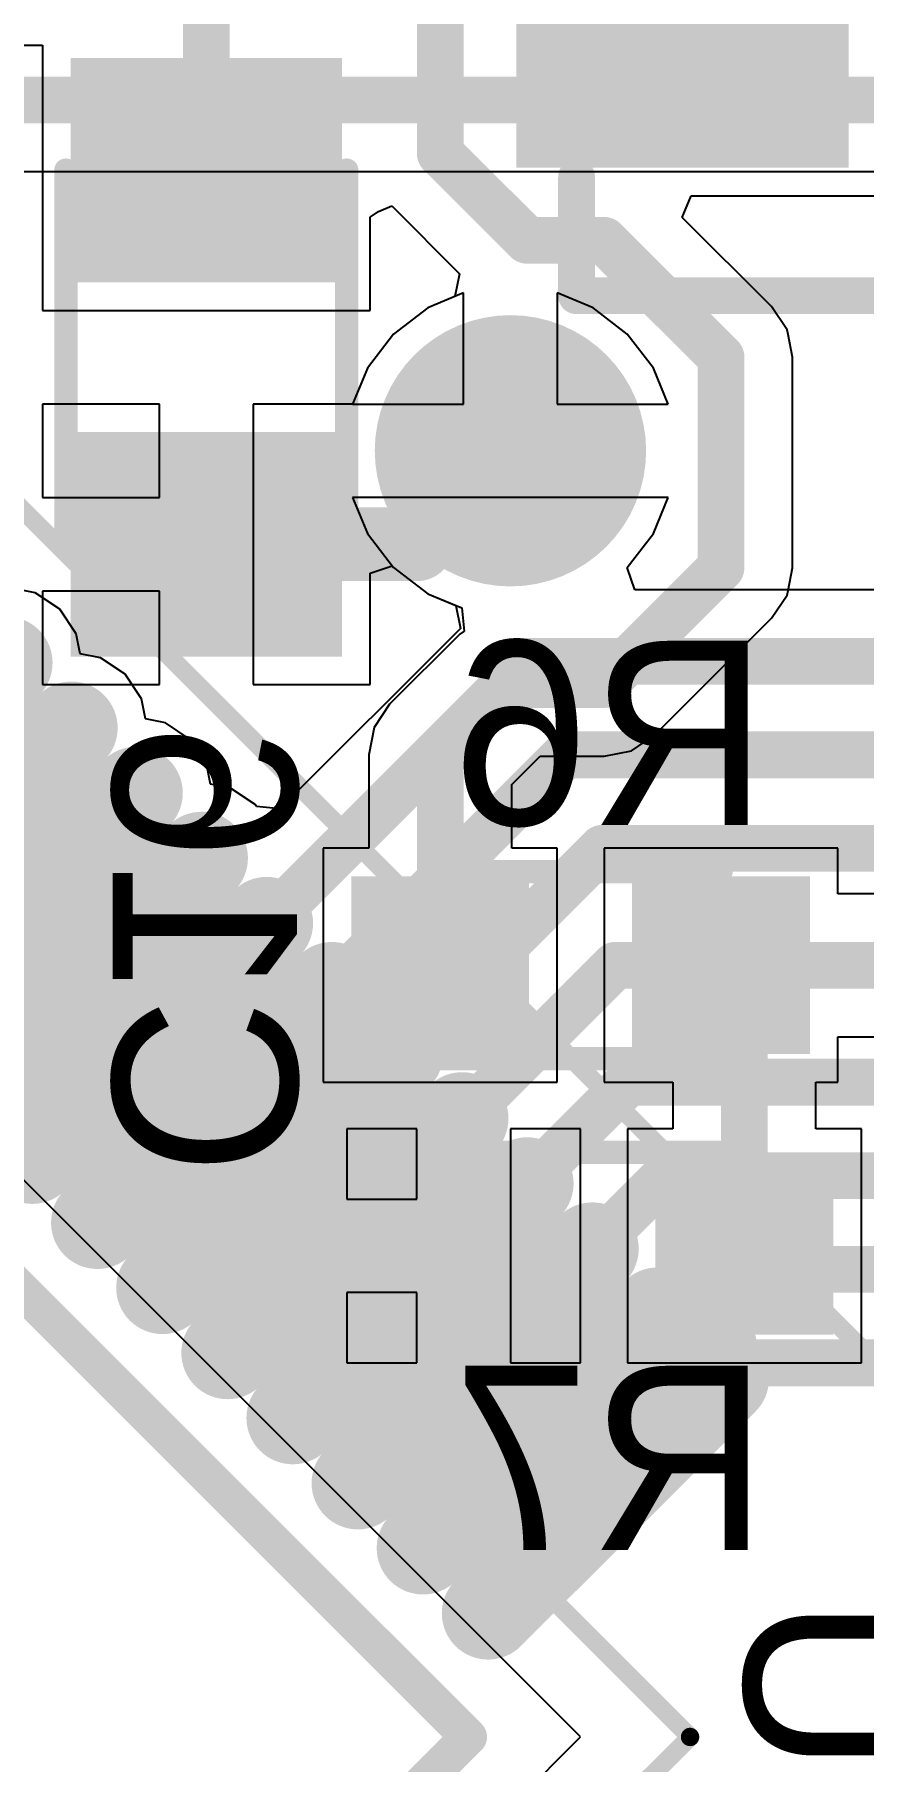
# Model space of a CAD drawing. Header units: millimetres. Extents: x 119.5 to 187.2, y 82 to 144.9.
# Drawn here: x 158.2 to 162.7, y 123.18 to 132.56 of the extents above; entities that cross this region are included whole.
import ezdxf

# ---------------------------------------------------------------- set-up
doc = ezdxf.new("R2010")
doc.units = ezdxf.units.MM
for name, color, linetype in [('BottomLayer', 5, 'Continuous'), ('BottomOverlay', 54, 'Continuous'), ('BottomPaste', 16, 'Continuous'), ('BottomSolder', 6, 'Continuous'), ('KeepOutLayer', 6, 'Continuous'), ('Mechanical13', 56, 'Continuous'), ('Mechanical15', 56, 'Continuous'), ('MultiLayer', 9, 'Continuous'), ('TopLayer', 1, 'Continuous'), ('TopOverlay', 2, 'Continuous'), ('TopPaste', 8, 'Continuous'), ('TopSolder', 216, 'Continuous'), ('ViaHoleLayer', 16, 'Continuous')]:
    doc.layers.add(name, color=color, linetype=linetype)

msp = doc.modelspace()

# ---------------------------------------------------------------- linework, layer by layer
at = {"layer": 'BottomLayer'}
for p, q in [((158.0719978, 132.5040022), (158.242, 132.5040022)), ((158.242, 132.5040022), (158.242, 131.064)), ((161.71470324, 131.56966828), (161.76330614, 131.68700104)), ((161.76330614, 131.68700104), (162.76999958, 131.68700104)), ((160.02, 131.57146152), (160.064958, 131.6015021)), ((160.064958, 131.6015021), (160.13733276, 131.63148172)), ((160.13733276, 131.63148172), (160.50500538, 131.2638091)), ((160.02, 131.064), (160.02, 131.57146152)), ((162.19968576, 131.08468576), (161.71470324, 131.56966828)), ((160.50500538, 131.2638091), (160.48022768, 131.1392475)), ((160.48022768, 131.1392475), (160.3336646, 131.07853896)), ((158.242, 131.064), (160.02, 131.064)), ((160.3336646, 131.07853896), (160.14795758, 130.93604242)), ((162.28389438, 130.95866112), (162.19968576, 131.08468576)), ((160.14795758, 130.93604242), (160.00546104, 130.7503354)), ((162.28879912, 130.93399518), (162.28389438, 130.95866112)), ((162.31346506, 130.81), (162.28879912, 130.93399518)), ((160.00546104, 130.7503354), (159.92496336, 130.556)), ((162.31346506, 129.667), (162.31346506, 130.81)), ((158.877, 130.556), (158.242, 130.556)), ((158.242, 130.556), (158.242, 130.048)), ((158.877, 130.048), (158.877, 130.556)), ((159.92496336, 130.556), (159.385, 130.556)), ((159.385, 130.556), (159.385, 129.794)), ((158.242, 130.048), (158.877, 130.048)), ((159.385, 129.794), (159.385, 129.032)), ((160.02, 129.63716516), (160.14026138, 129.67798804)), ((160.02, 129.032), (160.02, 129.63716516)), ((160.14026138, 129.67798804), (160.14795758, 129.66795758)), ((160.14795758, 129.66795758), (160.3336646, 129.52546104)), ((162.28879912, 129.54300482), (162.31346506, 129.667)), ((161.163, 123.317), (154.91194316, 129.56805684)), ((158.877, 129.54), (158.242, 129.54)), ((158.242, 129.54), (158.242, 129.032)), ((158.877, 129.032), (158.877, 129.54)), ((160.3336646, 129.52546104), (160.51853088, 129.44888766)), ((162.19968576, 129.39231424), (162.28389438, 129.51833888)), ((162.28389438, 129.51833888), (162.28879912, 129.54300482)), ((160.51853088, 129.44888766), (160.53097688, 129.32249726)), ((161.56468576, 128.75731424), (162.19968576, 129.39231424)), ((160.50731424, 129.30668576), (160.12631424, 128.92568576)), ((160.53097688, 129.32249726), (160.50731424, 129.30668576)), ((158.242, 129.032), (158.877, 129.032)), ((159.385, 129.032), (160.02, 129.032)), ((160.12631424, 128.92568576), (160.04210562, 128.79965858)), ((160.04210562, 128.79965858), (160.01253494, 128.651)), ((161.29, 128.64353494), (161.43865858, 128.67310562)), ((161.43865858, 128.67310562), (161.56468576, 128.75731424)), ((160.01253494, 128.651), (160.01253494, 128.143)), ((160.78946506, 128.49009354), (160.94290646, 128.64353494)), ((160.94290646, 128.64353494), (161.29, 128.64353494)), ((160.78946506, 128.143), (160.78946506, 128.49009354)), ((160.01253494, 128.143), (159.766, 128.143)), ((159.766, 128.143), (159.766, 126.873)), ((161.036, 128.143), (160.78946506, 128.143)), ((161.036, 126.873), (161.036, 128.143)), ((162.56, 128.143), (161.29, 128.143)), ((161.29, 128.143), (161.29, 126.873)), ((162.56, 127.89646506), (162.56, 128.143)), ((162.8692069, 127.89646506), (162.56, 127.89646506)), ((162.56, 126.873), (162.56, 127.11953494)), ((162.56, 127.11953494), (162.8692069, 127.11953494)), ((159.766, 126.873), (161.036, 126.873)), ((161.29, 126.873), (161.66353494, 126.873)), ((161.66353494, 126.873), (161.66353494, 126.619)), ((162.44046506, 126.619), (162.44046506, 126.873)), ((162.44046506, 126.873), (162.56, 126.873)), ((160.274, 126.619), (159.893, 126.619)), ((159.893, 126.619), (159.893, 126.238)), ((160.274, 126.238), (160.274, 126.619)), ((161.163, 126.619), (160.782, 126.619)), ((160.782, 126.619), (160.782, 125.984)), ((161.163, 125.349), (161.163, 126.619)), ((161.66353494, 126.619), (161.417, 126.619)), ((161.417, 126.619), (161.417, 125.349)), ((162.687, 126.619), (162.44046506, 126.619)), ((162.687, 125.349), (162.687, 126.619)), ((159.893, 126.238), (160.274, 126.238)), ((160.782, 125.984), (160.782, 125.349)), ((160.274, 125.73), (159.893, 125.73)), ((159.893, 125.73), (159.893, 125.349)), ((160.274, 125.349), (160.274, 125.73)), ((159.893, 125.349), (160.274, 125.349)), ((160.782, 125.349), (161.163, 125.349)), ((161.417, 125.349), (162.687, 125.349)), ((154.686, 116.84), (161.163, 123.317))]:
    msp.add_line(p, q, dxfattribs=at)
for points, const_width in [([(160.401, 131.917186), (160.401, 134.91758132)], 0.254), ([(159.131, 131.826), (159.131, 133.35)], 0.254), ([(160.401, 131.917186), (160.873186, 131.445)], 0.254), ([(160.873186, 131.445), (161.29, 131.445)], 0.254), ([(161.29, 131.445), (161.925, 130.81)], 0.254), ([(161.925, 129.667), (161.925, 130.81)], 0.254), ([(160.274, 129.794), (160.782, 130.302)], 0.3999992), ([(159.131, 129.794), (160.274, 129.794)], 0.3999992), ([(161.29, 129.032), (161.925, 129.667)], 0.254), ([(160.401, 128.651), (160.782, 129.032)], 0.254), ([(160.782, 129.032), (161.29, 129.032)], 0.254), ([(160.401, 127.508), (160.401, 128.651)], 0.254), ([(161.925, 127.508), (163.195, 127.508)], 0.254), ([(162.052, 125.984), (162.052, 127.381)], 0.254)]:
    msp.add_lwpolyline(points, dxfattribs=dict(at, const_width=const_width))
for points, const_width in [([(160.3375, 131.917186, 1), (160.4645, 131.917186, 1)], 0.127), ([(160.3375, 131.917186, 1), (160.4645, 131.917186, 1)], 0.127), ([(159.0675, 131.826, 1), (159.1945, 131.826, 1)], 0.127), ([(160.809686, 131.445, 1), (160.936686, 131.445, 1)], 0.127), ([(160.809686, 131.445, 1), (160.936686, 131.445, 1)], 0.127), ([(161.2265, 131.445, 1), (161.3535, 131.445, 1)], 0.127), ([(161.2265, 131.445, 1), (161.3535, 131.445, 1)], 0.127), ([(160.4645, 130.302, 1), (161.0995, 130.302, 1)], 0.635), ([(161.8615, 130.81, 1), (161.9885, 130.81, 1)], 0.127), ([(161.8615, 130.81, 1), (161.9885, 130.81, 1)], 0.127), ([(160.6820002, 130.302, 1), (160.8819998, 130.302, 1)], 0.1999996), ([(159.0310002, 129.794, 1), (159.2309998, 129.794, 1)], 0.1999996), ([(160.1740002, 129.794, 1), (160.3739998, 129.794, 1)], 0.1999996), ([(160.1740002, 129.794, 1), (160.3739998, 129.794, 1)], 0.1999996), ([(161.8615, 129.667, 1), (161.9885, 129.667, 1)], 0.127), ([(161.8615, 129.667, 1), (161.9885, 129.667, 1)], 0.127), ([(160.7185, 129.032, 1), (160.8455, 129.032, 1)], 0.127), ([(160.7185, 129.032, 1), (160.8455, 129.032, 1)], 0.127), ([(161.2265, 129.032, 1), (161.3535, 129.032, 1)], 0.127), ([(161.2265, 129.032, 1), (161.3535, 129.032, 1)], 0.127), ([(160.3375, 128.651, 1), (160.4645, 128.651, 1)], 0.127), ([(160.3375, 128.651, 1), (160.4645, 128.651, 1)], 0.127), ([(160.3375, 127.508, 1), (160.4645, 127.508, 1)], 0.127), ([(161.8615, 127.508, 1), (161.9885, 127.508, 1)], 0.127), ([(161.9885, 127.381, 1), (162.1155, 127.381, 1)], 0.127), ([(161.9885, 125.984, 1), (162.1155, 125.984, 1)], 0.127)]:
    msp.add_lwpolyline(points, format="xyb", close=True, dxfattribs=dict(at, const_width=const_width))
for points in [[(160.91600278, 131.94100104), (162.51599958, 131.94100104), (160.91600278, 134.94100012), (162.51599958, 134.94100012)], [(159.766, 131.318), (159.766, 132.334), (158.496, 131.318), (158.496, 132.334)], [(159.766, 129.286), (159.766, 130.302), (158.496, 129.286), (158.496, 130.302)], [(160.782, 127.889), (160.02, 127.889), (160.782, 127.127), (160.02, 127.127)], [(162.306, 127.889), (161.544, 127.889), (162.306, 127.127), (161.544, 127.127)], [(160.147, 125.603), (160.909, 125.603), (160.147, 126.365), (160.909, 126.365)], [(161.671, 125.603), (162.433, 125.603), (161.671, 126.365), (162.433, 126.365)]]:
    msp.add_solid(points, dxfattribs=at)
at = {"layer": 'BottomOverlay'}
for points, const_width in [([(158.369, 129.794), (158.369, 131.826)], 0.127), ([(159.893, 129.794), (159.893, 131.826)], 0.127), ([(161.14100614, 131.14399984), (161.14100614, 131.78899982)], 0.1999996), ([(161.14100614, 131.14399984), (162.87600648, 131.14399984)], 0.1999996), ([(160.401, 128.016), (161.925, 128.016)], 0.127), ([(160.401, 127), (161.925, 127)], 0.127), ([(160.528, 126.492), (162.052, 126.492)], 0.127), ([(160.528, 125.476), (162.052, 125.476)], 0.127)]:
    msp.add_lwpolyline(points, dxfattribs=dict(at, const_width=const_width))
for points, const_width in [([(158.33725, 131.826, 1), (158.40075, 131.826, 1)], 0.0635), ([(159.86125, 131.826, 1), (159.92475, 131.826, 1)], 0.0635), ([(161.09100624, 131.78899982, 1), (161.19100604, 131.78899982, 1)], 0.0999998), ([(161.09100624, 131.14399984, 1), (161.19100604, 131.14399984, 1)], 0.0999998), ([(161.09100624, 131.14399984, 1), (161.19100604, 131.14399984, 1)], 0.0999998), ([(158.33725, 129.794, 1), (158.40075, 129.794, 1)], 0.0635), ([(159.86125, 129.794, 1), (159.92475, 129.794, 1)], 0.0635), ([(160.36925, 128.016, 1), (160.43275, 128.016, 1)], 0.0635), ([(161.89325, 128.016, 1), (161.95675, 128.016, 1)], 0.0635), ([(160.36925, 127, 1), (160.43275, 127, 1)], 0.0635), ([(161.89325, 127, 1), (161.95675, 127, 1)], 0.0635), ([(160.49625, 126.492, 1), (160.55975, 126.492, 1)], 0.0635), ([(162.02025, 126.492, 1), (162.08375, 126.492, 1)], 0.0635), ([(160.49625, 125.476, 1), (160.55975, 125.476, 1)], 0.0635), ([(162.02025, 125.476, 1), (162.08375, 125.476, 1)], 0.0635)]:
    msp.add_lwpolyline(points, format="xyb", close=True, dxfattribs=dict(at, const_width=const_width))
at = {"layer": 'BottomPaste'}
for points in [[(160.91600278, 131.94100104), (162.51599958, 131.94100104), (160.91600278, 134.94100012), (162.51599958, 134.94100012)], [(159.766, 131.318), (159.766, 132.334), (158.496, 131.318), (158.496, 132.334)], [(159.766, 129.286), (159.766, 130.302), (158.496, 129.286), (158.496, 130.302)], [(160.782, 127.889), (160.02, 127.889), (160.782, 127.127), (160.02, 127.127)], [(162.306, 127.889), (161.544, 127.889), (162.306, 127.127), (161.544, 127.127)], [(160.147, 125.603), (160.909, 125.603), (160.147, 126.365), (160.909, 126.365)], [(161.671, 125.603), (162.433, 125.603), (161.671, 126.365), (162.433, 126.365)]]:
    msp.add_solid(points, dxfattribs=at)
at = {"layer": 'BottomSolder', "const_width": 0.7365999999999999}
msp.add_lwpolyline([(160.4137, 130.302, 1), (161.1503, 130.302, 1)], format="xyb", close=True, dxfattribs=at)
at = {"layer": 'BottomSolder'}
for points in [[(160.81440278, 131.83940104), (162.61759958, 131.83940104), (160.81440278, 135.04260012), (162.61759958, 135.04260012)], [(159.8676, 131.2164), (159.8676, 132.4356), (158.3944, 131.2164), (158.3944, 132.4356)], [(159.8676, 129.1844), (159.8676, 130.4036), (158.3944, 129.1844), (158.3944, 130.4036)], [(160.8836, 127.9906), (159.9184, 127.9906), (160.8836, 127.0254), (159.9184, 127.0254)], [(162.4076, 127.9906), (161.4424, 127.9906), (162.4076, 127.0254), (161.4424, 127.0254)], [(160.0454, 125.5014), (161.0106, 125.5014), (160.0454, 126.4666), (161.0106, 126.4666)], [(161.5694, 125.5014), (162.5346, 125.5014), (161.5694, 126.4666), (162.5346, 126.4666)]]:
    msp.add_solid(points, dxfattribs=at)
at = {"layer": 'KeepOutLayer'}
for p, q in [((161.163, 123.317), (154.686, 129.794)), ((154.686, 116.84), (161.163, 123.317))]:
    msp.add_line(p, q, dxfattribs=at)
at = {"layer": 'Mechanical13', "const_width": 0.0999998}
for points in [[(154.68600254, 130.38807044), (161.75707044, 123.31700254)], [(154.68600254, 116.24593464), (161.75707044, 123.31700254)]]:
    msp.add_lwpolyline(points, dxfattribs=at)
at = {"layer": 'Mechanical13', "const_width": 0.0499999}
msp.add_lwpolyline([(161.73207176, 123.31700254, 1), (161.78206912, 123.31700254, 1)], format="xyb", close=True, dxfattribs=at)
msp.add_lwpolyline([(161.73207176, 123.31700254, 1), (161.78206912, 123.31700254, 1)], format="xyb", close=True, dxfattribs=at)
at = {"layer": 'Mechanical15', "const_width": 0.0999998}
msp.add_lwpolyline([(154.68600508, 133.4286257), (164.79762824, 123.317)], dxfattribs=at)
at = {"layer": 'MultiLayer', "const_width": 0.635}
msp.add_lwpolyline([(160.4645, 130.302, 1), (161.0995, 130.302, 1)], format="xyb", close=True, dxfattribs=at)
at = {"layer": 'TopLayer'}
for p, q in [((156.8408217, 131.81853494), (168.24109354, 131.81853494)), ((160.528, 131.15903664), (160.3336646, 131.07853896)), ((160.528, 130.556), (160.528, 131.15903664)), ((161.2303354, 131.07853896), (161.036, 131.15903664)), ((161.036, 131.15903664), (161.036, 130.556)), ((160.3336646, 131.07853896), (160.14795758, 130.93604242)), ((161.41604242, 130.93604242), (161.2303354, 131.07853896)), ((160.14795758, 130.93604242), (160.00546104, 130.7503354)), ((161.55853896, 130.7503354), (161.41604242, 130.93604242)), ((160.00546104, 130.7503354), (159.92496336, 130.556)), ((161.63903664, 130.556), (161.55853896, 130.7503354)), ((159.92496336, 130.556), (160.528, 130.556)), ((161.036, 130.556), (161.63903664, 130.556)), ((161.63903664, 130.048), (159.92496336, 130.048)), ((159.92496336, 130.048), (160.00546104, 129.8536646)), ((161.55853896, 129.8536646), (161.63903664, 130.048)), ((160.00546104, 129.8536646), (160.14795758, 129.66795758)), ((161.41604242, 129.66795758), (161.55853896, 129.8536646)), ((160.14795758, 129.66795758), (160.3336646, 129.52546104)), ((161.41574016, 129.66772644), (161.41604242, 129.66795758)), ((161.45656304, 129.54746506), (161.41574016, 129.66772644)), ((158.20239378, 129.53119128), (158.09344048, 129.5528651)), ((158.33602826, 129.44190012), (158.20239378, 129.53119128)), ((160.3336646, 129.52546104), (160.48614842, 129.4623014)), ((164.973, 129.54746506), (161.45656304, 129.54746506)), ((158.42531942, 129.30826564), (158.33602826, 129.44190012)), ((160.48614842, 129.4623014), (160.51092612, 129.3377398)), ((160.51092612, 129.3377398), (159.53064614, 128.35745982)), ((158.44699324, 129.19931234), (158.42531942, 129.30826564)), ((158.55594654, 129.17763852), (158.44699324, 129.19931234)), ((158.68958102, 129.08834736), (158.55594654, 129.17763852)), ((158.77887218, 128.95471288), (158.68958102, 129.08834736)), ((158.800546, 128.8457545), (158.77887218, 128.95471288)), ((158.9094993, 128.82408068), (158.800546, 128.8457545)), ((159.04313378, 128.73478952), (158.9094993, 128.82408068)), ((159.13242494, 128.60115504), (159.04313378, 128.73478952)), ((159.15409876, 128.49220428), (159.13242494, 128.60115504)), ((159.26305206, 128.47053046), (159.15409876, 128.49220428)), ((159.39668654, 128.3812393), (159.26305206, 128.47053046)), ((159.40425574, 128.36990836), (159.39668654, 128.3812393)), ((159.53064614, 128.35745982), (159.40425574, 128.36990836))]:
    msp.add_line(p, q, dxfattribs=at)
for points, const_width in [([(152.781, 132.207), (168.402, 132.207)], 0.254), ([(158.82257796, 127.10002012), (160.88155784, 129.159)], 0.254), ([(160.88155784, 129.159), (164.973, 129.159)], 0.254), ([(158.39831414, 128.79708048), (157.12552014, 127.52428648)], 0.2999994), ([(159.17613072, 126.74646736), (161.08066336, 128.651)], 0.254), ([(161.08066336, 128.651), (164.084, 128.651)], 0.254), ([(158.7518669, 128.44352264), (157.4790729, 127.17072864)], 0.2999994), ([(159.10541966, 128.08997242), (157.83262566, 126.81717842)], 0.2999994), ([(159.52968348, 126.3929146), (161.27976888, 128.143)], 0.254), ([(161.27976888, 128.143), (163.83, 128.143)], 0.254), ([(159.4589775, 127.73641712), (158.1861835, 126.46362312)], 0.2999994), ([(159.88323624, 126.03936184), (161.3518744, 127.508)], 0.254), ([(161.3518744, 127.508), (163.195, 127.508)], 0.254), ([(159.81253026, 127.38286436), (158.53973626, 126.11007036)], 0.2999994), ([(160.16608048, 127.0293116), (158.89328648, 125.7565176)], 0.2999994), ([(160.236789, 125.68580908), (161.42397992, 126.873)], 0.254), ([(161.42397992, 126.873), (163.83, 126.873)], 0.254), ([(160.51963324, 126.67575884), (159.24683924, 125.40296484)], 0.2999994), ([(160.873186, 126.32220608), (159.600392, 125.04941208)], 0.2999994), ([(160.5903443, 125.33225378), (161.62309052, 126.365)], 0.254), ([(161.62309052, 126.365), (163.449, 126.365)], 0.254), ([(161.2267413, 125.96865078), (159.9539473, 124.69585678)], 0.2999994), ([(160.94389706, 124.97870102), (161.82219604, 125.857)], 0.254), ([(161.82219604, 125.857), (163.195, 125.857)], 0.254), ([(161.58029406, 125.61509802), (160.30750006, 124.34230402)], 0.2999994), ([(161.93384682, 125.26155034), (160.66105282, 123.98875634)], 0.2999994), ([(161.31937002, 124.60322806), (162.06514196, 125.349)], 0.254), ([(162.06514196, 125.349), (162.941, 125.349)], 0.254)]:
    msp.add_lwpolyline(points, dxfattribs=dict(at, const_width=const_width))
for points, const_width in [([(160.4645, 130.302, 1), (161.0995, 130.302, 1)], 0.635), ([(160.81805784, 129.159, 1), (160.94505784, 129.159, 1)], 0.127), ([(160.81805784, 129.159, 1), (160.94505784, 129.159, 1)], 0.127), ([(158.32331556, 128.79708048, 1), (158.47331272, 128.79708048, 1)], 0.1499997), ([(161.01716336, 128.651, 1), (161.14416336, 128.651, 1)], 0.127), ([(161.01716336, 128.651, 1), (161.14416336, 128.651, 1)], 0.127), ([(158.67686832, 128.44352264, 1), (158.82686548, 128.44352264, 1)], 0.1499997), ([(159.03042108, 128.08997242, 1), (159.18041824, 128.08997242, 1)], 0.1499997), ([(161.21626888, 128.143, 1), (161.34326888, 128.143, 1)], 0.127), ([(161.21626888, 128.143, 1), (161.34326888, 128.143, 1)], 0.127), ([(159.38397892, 127.73641712, 1), (159.53397608, 127.73641712, 1)], 0.1499997), ([(161.2883744, 127.508, 1), (161.4153744, 127.508, 1)], 0.127), ([(161.2883744, 127.508, 1), (161.4153744, 127.508, 1)], 0.127), ([(159.73753168, 127.38286436, 1), (159.88752884, 127.38286436, 1)], 0.1499997), ([(158.75907796, 127.10002012, 1), (158.88607796, 127.10002012, 1)], 0.127), ([(160.0910819, 127.0293116, 1), (160.24107906, 127.0293116, 1)], 0.1499997), ([(161.36047992, 126.873, 1), (161.48747992, 126.873, 1)], 0.127), ([(161.36047992, 126.873, 1), (161.48747992, 126.873, 1)], 0.127), ([(159.11263072, 126.74646736, 1), (159.23963072, 126.74646736, 1)], 0.127), ([(160.44463466, 126.67575884, 1), (160.59463182, 126.67575884, 1)], 0.1499997), ([(158.11118492, 126.46362312, 1), (158.26118208, 126.46362312, 1)], 0.1499997), ([(159.46618348, 126.3929146, 1), (159.59318348, 126.3929146, 1)], 0.127), ([(160.79818742, 126.32220608, 1), (160.94818458, 126.32220608, 1)], 0.1499997), ([(161.55959052, 126.365, 1), (161.68659052, 126.365, 1)], 0.127), ([(161.55959052, 126.365, 1), (161.68659052, 126.365, 1)], 0.127), ([(158.46473768, 126.11007036, 1), (158.61473484, 126.11007036, 1)], 0.1499997), ([(159.81973624, 126.03936184, 1), (159.94673624, 126.03936184, 1)], 0.127), ([(161.15174272, 125.96865078, 1), (161.30173988, 125.96865078, 1)], 0.1499997), ([(161.75869604, 125.857, 1), (161.88569604, 125.857, 1)], 0.127), ([(161.75869604, 125.857, 1), (161.88569604, 125.857, 1)], 0.127), ([(158.8182879, 125.7565176, 1), (158.96828506, 125.7565176, 1)], 0.1499997), ([(160.173289, 125.68580908, 1), (160.300289, 125.68580908, 1)], 0.127), ([(161.50529548, 125.61509802, 1), (161.65529264, 125.61509802, 1)], 0.1499997), ([(159.17184066, 125.40296484, 1), (159.32183782, 125.40296484, 1)], 0.1499997), ([(160.5268443, 125.33225378, 1), (160.6538443, 125.33225378, 1)], 0.127), ([(161.85884824, 125.26155034, 1), (162.0088454, 125.26155034, 1)], 0.1499997), ([(162.00164196, 125.349, 1), (162.12864196, 125.349, 1)], 0.127), ([(162.00164196, 125.349, 1), (162.12864196, 125.349, 1)], 0.127), ([(159.52539342, 125.04941208, 1), (159.67539058, 125.04941208, 1)], 0.1499997), ([(160.88039706, 124.97870102, 1), (161.00739706, 124.97870102, 1)], 0.127), ([(159.87894872, 124.69585678, 1), (160.02894588, 124.69585678, 1)], 0.1499997), ([(161.25587002, 124.60322806, 1), (161.38287002, 124.60322806, 1)], 0.127), ([(160.23250148, 124.34230402, 1), (160.38249864, 124.34230402, 1)], 0.1499997), ([(160.58605424, 123.98875634, 1), (160.7360514, 123.98875634, 1)], 0.1499997)]:
    msp.add_lwpolyline(points, format="xyb", close=True, dxfattribs=dict(at, const_width=const_width))
at = {"layer": 'TopOverlay', "const_width": 0.1999996}
for points in [[(154.68600254, 129.1859875), (160.55499004, 123.317)], [(154.68600508, 117.4480125), (160.55499004, 123.317)]]:
    msp.add_lwpolyline(points, dxfattribs=at)
at = {"layer": 'TopOverlay', "const_width": 0.0999998}
msp.add_lwpolyline([(160.50499014, 123.317, 1), (160.60498994, 123.317, 1)], format="xyb", close=True, dxfattribs=at)
msp.add_lwpolyline([(160.50499014, 123.317, 1), (160.60498994, 123.317, 1)], format="xyb", close=True, dxfattribs=at)
at = {"layer": 'TopPaste', "const_width": 0.2999994}
for points in [[(158.39831414, 128.79708048), (157.12552014, 127.52428648)], [(158.7518669, 128.44352264), (157.4790729, 127.17072864)], [(159.10541966, 128.08997242), (157.83262566, 126.81717842)], [(159.4589775, 127.73641712), (158.1861835, 126.46362312)], [(159.81253026, 127.38286436), (158.53973626, 126.11007036)], [(160.16608048, 127.0293116), (158.89328648, 125.7565176)], [(160.51963324, 126.67575884), (159.24683924, 125.40296484)], [(160.873186, 126.32220608), (159.600392, 125.04941208)], [(161.2267413, 125.96865078), (159.9539473, 124.69585678)], [(161.58029406, 125.61509802), (160.30750006, 124.34230402)], [(161.93384682, 125.26155034), (160.66105282, 123.98875634)]]:
    msp.add_lwpolyline(points, dxfattribs=at)
at = {"layer": 'TopPaste', "const_width": 0.1499997}
for points in [[(158.32331556, 128.79708048, 1), (158.47331272, 128.79708048, 1)], [(158.67686832, 128.44352264, 1), (158.82686548, 128.44352264, 1)], [(159.03042108, 128.08997242, 1), (159.18041824, 128.08997242, 1)], [(159.38397892, 127.73641712, 1), (159.53397608, 127.73641712, 1)], [(159.73753168, 127.38286436, 1), (159.88752884, 127.38286436, 1)], [(160.0910819, 127.0293116, 1), (160.24107906, 127.0293116, 1)], [(160.44463466, 126.67575884, 1), (160.59463182, 126.67575884, 1)], [(158.11118492, 126.46362312, 1), (158.26118208, 126.46362312, 1)], [(160.79818742, 126.32220608, 1), (160.94818458, 126.32220608, 1)], [(158.46473768, 126.11007036, 1), (158.61473484, 126.11007036, 1)], [(161.15174272, 125.96865078, 1), (161.30173988, 125.96865078, 1)], [(158.8182879, 125.7565176, 1), (158.96828506, 125.7565176, 1)], [(161.50529548, 125.61509802, 1), (161.65529264, 125.61509802, 1)], [(159.17184066, 125.40296484, 1), (159.32183782, 125.40296484, 1)], [(161.85884824, 125.26155034, 1), (162.0088454, 125.26155034, 1)], [(159.52539342, 125.04941208, 1), (159.67539058, 125.04941208, 1)], [(159.87894872, 124.69585678, 1), (160.02894588, 124.69585678, 1)], [(160.23250148, 124.34230402, 1), (160.38249864, 124.34230402, 1)], [(160.58605424, 123.98875634, 1), (160.7360514, 123.98875634, 1)]]:
    msp.add_lwpolyline(points, format="xyb", close=True, dxfattribs=at)
at = {"layer": 'TopSolder'}
for points, const_width in [([(160.4137, 130.302, 1), (161.1503, 130.302, 1)], 0.7365999999999999), ([(157.9189628, 129.15063324, 1), (158.17055996, 129.15063324, 1)], 0.2515997), ([(158.27251556, 128.79708048, 1), (158.52411272, 128.79708048, 1)], 0.2515997), ([(158.62606832, 128.44352264, 1), (158.87766548, 128.44352264, 1)], 0.2515997), ([(158.97962108, 128.08997242, 1), (159.23121824, 128.08997242, 1)], 0.2515997), ([(159.33317892, 127.73641712, 1), (159.58477608, 127.73641712, 1)], 0.2515997), ([(159.68673168, 127.38286436, 1), (159.93832884, 127.38286436, 1)], 0.2515997), ([(160.0402819, 127.0293116, 1), (160.29187906, 127.0293116, 1)], 0.2515997), ([(160.39383466, 126.67575884, 1), (160.64543182, 126.67575884, 1)], 0.2515997), ([(158.06038492, 126.46362312, 1), (158.31198208, 126.46362312, 1)], 0.2515997), ([(160.74738742, 126.32220608, 1), (160.99898458, 126.32220608, 1)], 0.2515997), ([(158.41393768, 126.11007036, 1), (158.66553484, 126.11007036, 1)], 0.2515997), ([(161.10094272, 125.96865078, 1), (161.35253988, 125.96865078, 1)], 0.2515997), ([(158.7674879, 125.7565176, 1), (159.01908506, 125.7565176, 1)], 0.2515997), ([(161.45449548, 125.61509802, 1), (161.70609264, 125.61509802, 1)], 0.2515997), ([(159.12104066, 125.40296484, 1), (159.37263782, 125.40296484, 1)], 0.2515997), ([(161.80804824, 125.26155034, 1), (162.0596454, 125.26155034, 1)], 0.2515997), ([(159.47459342, 125.04941208, 1), (159.72619058, 125.04941208, 1)], 0.2515997), ([(159.82814872, 124.69585678, 1), (160.07974588, 124.69585678, 1)], 0.2515997), ([(160.18170148, 124.34230402, 1), (160.43329864, 124.34230402, 1)], 0.2515997), ([(160.53525424, 123.98875634, 1), (160.7868514, 123.98875634, 1)], 0.2515997)]:
    msp.add_lwpolyline(points, format="xyb", close=True, dxfattribs=dict(at, const_width=const_width))
at = {"layer": 'TopSolder', "const_width": 0.5031994}
for points in [[(158.04476138, 129.15063324), (156.77196738, 127.87783924)], [(158.39831414, 128.79708048), (157.12552014, 127.52428648)], [(158.7518669, 128.44352264), (157.4790729, 127.17072864)], [(159.10541966, 128.08997242), (157.83262566, 126.81717842)], [(159.4589775, 127.73641712), (158.1861835, 126.46362312)], [(159.81253026, 127.38286436), (158.53973626, 126.11007036)], [(160.16608048, 127.0293116), (158.89328648, 125.7565176)], [(160.51963324, 126.67575884), (159.24683924, 125.40296484)], [(160.873186, 126.32220608), (159.600392, 125.04941208)], [(161.2267413, 125.96865078), (159.9539473, 124.69585678)], [(161.58029406, 125.61509802), (160.30750006, 124.34230402)], [(161.93384682, 125.26155034), (160.66105282, 123.98875634)]]:
    msp.add_lwpolyline(points, dxfattribs=at)
at = {"layer": 'ViaHoleLayer', "const_width": 0.3556}
msp.add_lwpolyline([(160.6042, 130.302, 1), (160.9598, 130.302, 1)], format="xyb", close=True, dxfattribs=at)

# ---------------------------------------------------------------- texts
at = {"layer": 'BottomOverlay', "text_generation_flag": 2}
for s, rotation, p in [('R6', 360, (162.179, 128.27)), ('C16', 270, (158.623, 126.365)), ('R7', 360, (162.179, 124.333))]:
    msp.add_text(s, height=1.00000054, rotation=rotation, dxfattribs=at).set_placement(p)
at = {"layer": 'TopOverlay'}
msp.add_text('U1', height=1.00000054, rotation=270, dxfattribs=at).set_placement((162.052, 124.079))

doc.saveas('drawing.dxf')
